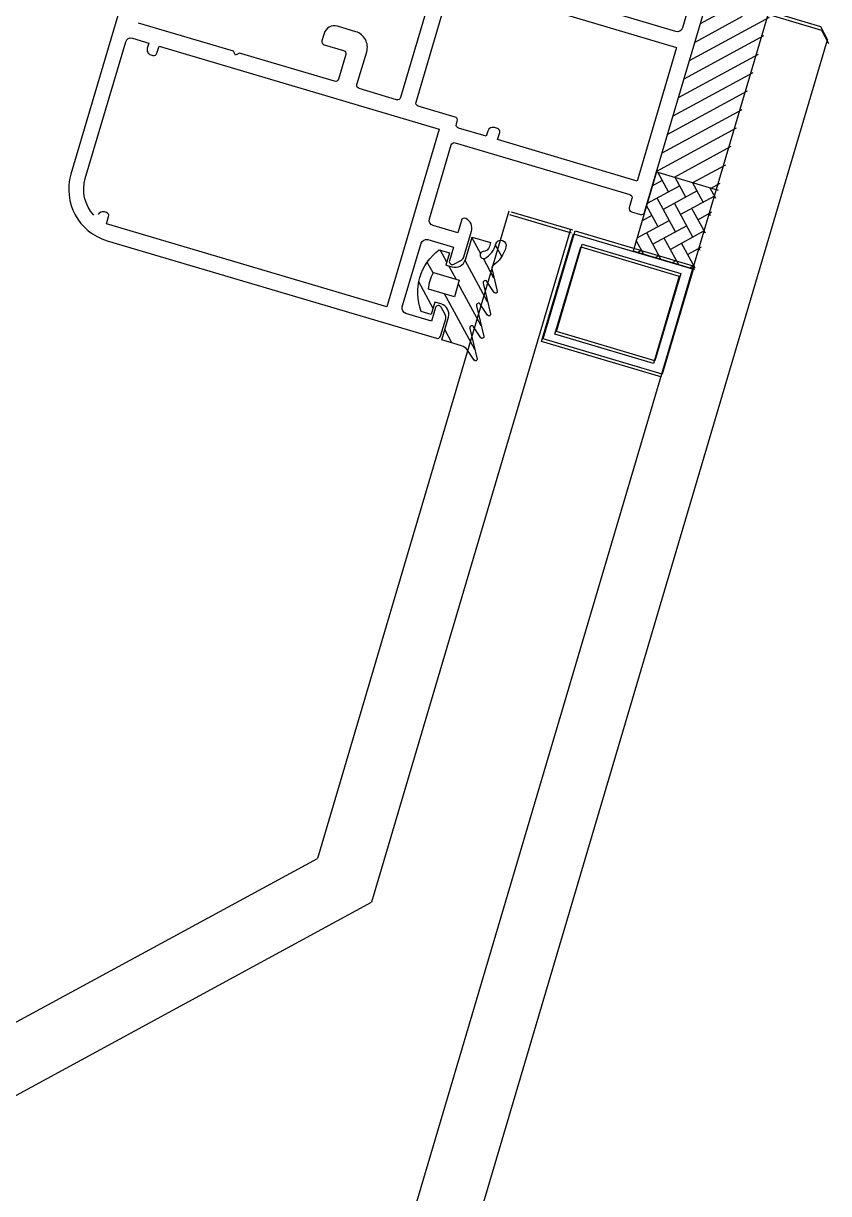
# Model space of a CAD drawing. Header units: millimetres. Extents: x 62878 to 70819, y -67946 to -61850.
# Drawn here: x 67780.92 to 67788.44, y -66271.49 to -66260.56 of the extents above; entities that cross this region are included whole.
import ezdxf

# ---------------------------------------------------------------- set-up
doc = ezdxf.new("R2010")
doc.units = ezdxf.units.MM
doc.layers.add('DOGRAMA', color=171, linetype='Continuous', lineweight=0)
doc.layers.add('DOĞRAMA-yeni', color=40, linetype='Continuous')

# ---------------------------------------------------------------- blocks, each defined once
blk = doc.blocks.new('SPANDREL PAN.92')
at = {"layer": 'DOĞRAMA-yeni', "color": 122, "lineweight": -2}
for p, q in [((36462.86920358452, 28253.93637638953), (36462.38970046639, 28253.79468390666)), ((36488.80837289144, 28166.15534303633), (36462.86920358454, 28253.93637638955)), ((36462.38970046639, 28253.79468390668), (36462.32213833935, 28253.67044478655)), ((36488.20463065312, 28166.0812126805), (36462.32213833935, 28253.67044478655)), ((36464.69942524179, 28251.89119396616), (36465.27482898355, 28252.0612249456)), ((36465.29820952483, 28252.06813386198), (36467.08353480897, 28246.02639457348)), ((36464.72280578305, 28251.89810288252), (36466.57856020489, 28245.61802356038)), ((36479.50744682897, 28239.27018186816), (36467.08353480897, 28246.02639457348)), ((36479.00247222491, 28238.86181085505), (36466.57856020489, 28245.61802356038))]:
    blk.add_line(p, q, dxfattribs=at)
for points in [[(36463.567797883, 28251.5567997066), (36463.86535209702, 28250.54984315853), (36464.97779933109, 28250.87856971877), (36464.68024511706, 28251.88552626685)], [(36463.69203700321, 28251.48923757953), (36463.93291422407, 28250.67408227871), (36464.8535602109, 28250.94613184582), (36464.61268299002, 28251.76128714664)]]:
    blk.add_lwpolyline(points, close=True, dxfattribs=at)

msp = doc.modelspace()

# ---------------------------------------------------------------- hatches: boundary and pattern name
at = {"layer": 'DOGRAMA', "lineweight": -2}
h = msp.add_hatch(dxfattribs=at)
h.set_pattern_fill('ANSI31', color=256, scale=0.03999999999999999, angle=73.50578493834035, style=0)
h.set_pattern_definition([(208.5057849383403, (67811.60744168614, -66130.707415459), (-0.06061043106111653, 0.1116036542707525), [])])
h.paths.add_polyline_path([(67786.9425698459, -66261.69152123028, 0.4142135623420975), (67786.92400927446, -66261.6573451394), (67787.29381316609, -66260.40844509068, 0.1532309010706403), (67787.89751406314, -66260.48291137103), (67787.49151055829, -66261.85406459148)])
h.paths.add_polyline_path([(67786.83769174613, -66261.9488563101), (67786.90839375506, -66261.71008180176, 0.4142135623575963), (67786.9425698459, -66261.69152123028), (67787.49151055829, -66261.85406459148), (67787.41300078965, -66262.11920743102)])
h = msp.add_hatch(dxfattribs=at)
h.set_pattern_fill('AR-HBONE', color=256, scale=0.03, angle=73.50578493834035, style=0)
h.set_pattern_definition([(118.5057849383402, (67751.10157021877, -66256.47770020338), (-0.1627219703923171, 0.04818257311146708), [0.3599999999999998, -0.1199999999999999]), (208.5057849383403, (67751.04430052012, -66256.37224793165), (-0.1627219703923171, 0.04818257311146708), [0.36, -0.12])])
h.paths.add_polyline_path([(67786.68906668687, -66262.45079219532), (67786.61808705312, -66262.69050429681), (67787.19339609667, -66262.86085541769), (67787.41300078965, -66262.11920743102), (67786.83769174613, -66261.9488563101)])
h = msp.add_hatch(dxfattribs=at)
h.set_pattern_fill('ANSI31', color=256, scale=0.05, angle=73.50578493834035, style=0)
h.set_pattern_definition([(118.5057849383402, (67743.4007180496, -66361.05485743697), (-0.1395045678384407, -0.07576303882639554), [])])
edge = h.paths.add_edge_path(flags=16)
edge.add_arc((67785.10609536125, -66263.07713218484), 0.3999999999677519, 151.9688259058036, 175.0427439712759, ccw=False)
edge.add_line((67784.75301855043, -66262.88915142616), (67784.9945700672, -66262.9606757175))
edge.add_line((67784.9945700672, -66262.9606757175), (67784.94914310164, -66263.11409146244))
edge.add_line((67784.94914310164, -66263.11409146244), (67784.70759158485, -66263.0425671711))
edge = h.paths.add_edge_path()
edge.add_arc((67785.10609536129, -66263.07713218483), 0.4999999999916941, 126.63588729579021, 200.3756825875729, ccw=False)
edge.add_line((67784.80773155935, -66262.67591024913), (67784.90361639994, -66262.70430210263))
edge.add_line((67784.90361639994, -66262.70430210263), (67784.86954617576, -66262.81936391132))
edge.add_line((67784.86954617576, -66262.81936391132), (67784.92707708017, -66262.83639902342))
edge.add_arc((67784.95546893365, -66262.74051418286), 0.09999999996466441, 253.5057849328855, 343.5057849408801)
edge.add_line((67785.05135377421, -66262.76890603633), (67785.11381585189, -66262.557959387))
edge.add_line((67785.11381585189, -66262.557959387), (67785.28640856495, -66262.60906472329))
edge.add_line((67785.28640856495, -66262.60906472329), (67785.27519963309, -66262.64691947772))
edge.add_arc((67785.2128744867, -66262.62846477296), 0.0650000000088159, 275.0964494402273, 343.50578495121465, ccw=False)
edge.add_arc((67785.2215524902, -66262.72576799558), 0.0326894307303511, 95.09644946114241, 288.9360640781679)
edge.add_arc((67785.13987681677, -66262.58008731912), 0.1992591642468784, 297.5895634137341, 347.8554705725983)
edge.add_arc((67785.3822536201, -66262.63747396626), 0.05002797728577877, -15.522056414583403, 161.9911798859529, ccw=False)
edge.add_arc((67785.11895274773, -66262.56416044124), 0.3233450412425018, 305.12012204275186, 344.4464321958124, ccw=False)
edge.add_arc((67785.31647659116, -66262.84499873748), 0.02000000001678676, 125.1201220827336, 193.5057849645326)
edge.add_line((67785.29702966425, -66262.84966960827), (67785.34841819468, -66263.06362307467))
edge.add_arc((67785.33383299949, -66263.06712622776), 0.01500000001553678, -146.49421509071118, 13.505784917506617, ccw=False)
edge.add_line((67785.3213255481, -66263.07540654542), (67785.25335870235, -66262.97274236589))
edge.add_arc((67785.23668210053, -66262.98378278942), 0.02000000000258, 33.50578491663744, 193.5057849337332)
edge.add_line((67785.21723517362, -66262.9884536602), (67785.28595611696, -66263.27456972399))
edge.add_arc((67785.27137092181, -66263.27807287707), 0.01499999997308828, -146.49421509135578, 13.505784956450611, ccw=False)
edge.add_line((67785.25886347046, -66263.28635319471), (67785.1908966247, -66263.18368901519))
edge.add_arc((67785.17422002286, -66263.19472943872), 0.02000000001471382, 33.50578489362469, 193.5057849645326)
edge.add_line((67785.15477309594, -66263.19940030952), (67785.22349403935, -66263.48551637329))
edge.add_arc((67785.20890884417, -66263.48901952636), 0.01499999999798878, -146.49421502934388, 13.505784876440828, ccw=False)
edge.add_line((67785.19640139281, -66263.49729984402), (67785.12843454702, -66263.39463566449))
edge.add_arc((67785.11175794518, -66263.40567608803), 0.02000000002274678, 33.50578492838554, 193.5057849645326)
edge.add_line((67785.09231101826, -66263.41034695883), (67785.1610319617, -66263.69646302258))
edge.add_arc((67785.1464467665, -66263.69996617567), 0.01500000001553678, -146.49421513705897, 13.505784917506617, ccw=False)
edge.add_line((67785.13393931511, -66263.70824649332), (67785.07052437813, -66263.6124579893))
edge.add_arc((67784.98714136903, -66263.66766010702), 0.100000000040931, 33.50578495600084, 73.50578495508331)
edge.add_line((67785.0155332225, -66263.57177526638), (67784.82989731699, -66263.51680779296))
edge.add_line((67784.82989731699, -66263.51680779296), (67784.89235939468, -66263.30586114364))
edge.add_arc((67784.79647455407, -66263.27746929014), 0.1000000000246083, 343.5057849343598, 433.5057849263653)
edge.add_line((67784.82486640758, -66263.18158444953), (67784.76733550322, -66263.16454933747))
edge.add_line((67784.76733550322, -66263.16454933747), (67784.73326527904, -66263.27961114618))
edge.add_line((67784.73326527904, -66263.27961114618), (67784.63738043848, -66263.2512192927))

# ---------------------------------------------------------------- linework, layer by layer
for p, q in [((67787.89751406314, -66260.48291137103), (67788.3769382661, -66260.62487063844)), ((67788.3769382661, -66260.6248706384), (67788.44443125323, -66260.74914733248)), ((67786.83769174604, -66261.94885631012), (67786.61808705312, -66262.69050429681)), ((67786.83769174604, -66261.94885631012), (67787.41300078965, -66262.11920743102)), ((67786.83769174604, -66261.94885631012), (67787.41300078965, -66262.11920743102)), ((67786.04277800958, -66262.52015317591), (67785.467468966, -66262.34980205497)), ((67787.19339609667, -66262.86085541769), (67786.61808705312, -66262.69050429681))]:
    msp.add_line(p, q, dxfattribs=at)
at = {"layer": 'DOGRAMA', "lineweight": -2, "ltscale": 0.5}
for points in [[(67784.96306434224, -66259.50971825769), (67784.44633260884, -66261.25482235651, -0.4142135623730951), (67784.4090496006, -66261.27507025265), (67784.05906993244, -66261.1714399874, -0.4142135623730951), (67784.0388220363, -66261.1341569792), (67784.12967596747, -66260.8273254893, 0.4142135623730951), (67784.02843648681, -66260.6409104482), (67783.85584377372, -66260.58980511191, 0.4142135623730951), (67783.73156707964, -66260.65729809903), (67783.72588870894, -66260.67647506713), (67783.71169278224, -66260.72441748744, 0.4142135623730951), (67783.73194067835, -66260.76170049567), (67783.91412187548, -66260.8156450173, -0.4142135623730951), (67783.9343697716, -66260.8529280255), (67783.86622932323, -66261.08305164294, -0.4142135623730951), (67783.82894631501, -66261.10329953906), (67782.94201153948, -66260.84067489435), (67782.90472853131, -66260.86092279047), (67782.88448063514, -66260.82363978225), (67781.99754585966, -66260.56101513749, -0.4142135623730951)], [(67782.01392083758, -66259.78367553338), (67781.36658657811, -66261.96984989893, 0.4142135623730951), (67781.70405151366, -66262.59123336936), (67784.78195489675, -66263.50261186619, 0.4142135623730951), (67784.81923790494, -66263.48236397006), (67784.86730247375, -66263.32004052344, 0.1991096956269791), (67784.86329186478, -66263.28198582576), (67784.824773617, -66263.21106111644, 0.6680969080520953), (67784.7728020453, -66263.2165304977), (67784.73540713506, -66263.34282042123), (67784.49569503355, -66263.27184078754, -0.4142135623730951), (67784.46194854003, -66263.2097024405), (67784.63797803168, -66262.6152164288, -0.4142135623730951), (67784.70011637872, -66262.58146993526), (67784.93982848016, -66262.65244956897), (67784.90243073076, -66262.778749081, 0.6680969080520438), (67784.94304556111, -66262.81163363597), (67785.0139702704, -66262.77311538823, 0.1989616347782854), (67785.03805675896, -66262.74336991513), (67785.10903923187, -66262.50364822516, 0.3728392455561729), (67785.05495229078, -66262.38441291676, 0.4568501953068724), (67785.01364729922, -66262.40314898342), (67784.97957707505, -66262.51821079211), (67784.74945345763, -66262.45007034375, -0.4142135623730951), (67784.71570696402, -66262.38793199672), (67784.92012830914, -66261.69756114445, -0.4142135623730951), (67784.95741131739, -66261.67731324835), (67786.58745360747, -66262.15997475757, -0.4142135623730951), (67786.60770150361, -66262.19725776579), (67786.58214883547, -66262.28355412233, 0.4142135623730951), (67786.60239673161, -66262.32083713055), (67786.68869308813, -66262.3463897987, 0.4142135623730951), (67786.72597609632, -66262.32614190255), (67787.31368746352, -66260.34132570225, 0.4142135623730951)], [(67787.13578997843, -66260.41379973076), (67787.07900627147, -66260.60556941196, -0.4142135623730951), (67787.01686792442, -66260.6393159055), (67786.37443949244, -66260.44909048713, -0.4142135623730951)], [(67781.57958204759, -66262.35391602282, -0.2621398995659221), (67781.50082535495, -66262.0095984938), (67781.87843700632, -66260.73433011393, -0.4142135623730951), (67781.94057535336, -66260.70058362036), (67782.09399109831, -66260.74601058594), (67782.07979517154, -66260.79395300624, 0.4142135623730951), (67782.11354166514, -66260.8560913533), (67782.13271863322, -66260.86176972398, 0.4142135623730951), (67782.17000164147, -66260.84152182784), (67782.1898759389, -66260.77440243943), (67784.80753208708, -66261.54950003956), (67784.3163530218, -66263.20830778185), (67781.69869687359, -66262.4332101817), (67781.71857117105, -66262.36609079328, 0.4142135623730951), (67781.69832327492, -66262.32880778506), (67781.67914630676, -66262.32312941436, 0.3618128521052944), (67781.62037279509, -66262.34842588754)]]:
    msp.add_lwpolyline(points, format="xyb", dxfattribs=at)
at = {"layer": 'DOGRAMA', "linetype": 'ByBlock', "lineweight": -2}
msp.add_lwpolyline([(67785.72102791775, -66260.40162140166), (67787.02506174985, -66260.78775060906), (67786.65596765454, -66262.03425353678), (67785.35193382241, -66261.64812432938), (67785.3718081199, -66261.58100494098, 0.4142135623730951), (67785.35156022376, -66261.54372193276), (67785.32279477158, -66261.53520437669, 0.4142135623730951), (67785.26065642454, -66261.56895087025), (67785.24646049779, -66261.61689329054), (67784.98757142821, -66261.54023528616, -0.4142135623730951), (67784.96732353207, -66261.50295227792), (67784.97584108807, -66261.47418682574, 0.4142135623730951), (67784.95559319196, -66261.4369038175), (67784.61040776587, -66261.33469314498, -0.4142135623730951), (67784.59015986972, -66261.29741013674), (67784.95073640897, -66260.0796726612, -0.4142135623730951)], format="xyb", dxfattribs=at)
at = {"layer": 'DOGRAMA', "lineweight": -2}
for points in [[(67787.17421912859, -66262.85517704702), (67786.876104667, -66263.86196787325), (67785.76384051607, -66263.5326223728), (67786.06195497769, -66262.52583154659)], [(67787.0499424345, -66262.92267003411), (67786.80861167988, -66263.73769117917), (67785.88811721018, -66263.4651293857), (67786.1294479648, -66262.65010824066)]]:
    msp.add_lwpolyline(points, close=True, dxfattribs=at)
for points in [[(67784.63738043848, -66263.2512192927, -0.3333333333332296), (67784.80773155935, -66262.67591024913), (67784.90361639994, -66262.70430210263), (67784.86954617576, -66262.81936391132), (67784.92707708017, -66262.83639902342, 0.4142135623730951), (67785.05135377421, -66262.76890603633), (67785.11381585189, -66262.557959387), (67785.28640856495, -66262.60906472329), (67785.27519963309, -66262.64691947772, -0.3076847592325949), (67785.21864860394, -66262.69320780016, 1.128701775595035), (67785.2321606307, -66262.75668831635, 0.2229122392588673), (67785.33467656671, -66262.62200714689, -0.9785310008372164), (67785.43045695231, -66262.65086191887, -0.1732976222504512), (67785.3049707402, -66262.82863978292, 0.3075716929246892), (67785.29702966425, -66262.84966960827), (67785.34841819468, -66263.06362307467, -0.8390996311771624), (67785.3213255481, -66263.07540654542), (67785.25335870235, -66262.97274236589, 0.8390996311772869), (67785.21723517362, -66262.9884536602), (67785.28595611696, -66263.27456972399, -0.8390996311771624), (67785.25886347046, -66263.28635319471), (67785.1908966247, -66263.18368901519, 0.839099631177325), (67785.15477309594, -66263.19940030952), (67785.22349403935, -66263.48551637329, -0.8390996311769768), (67785.19640139281, -66263.49729984402), (67785.12843454702, -66263.39463566449, 0.8390996311770358), (67785.09231101826, -66263.41034695883), (67785.1610319617, -66263.69646302258, -0.8390996311781366), (67785.13393931511, -66263.70824649332), (67785.07052437813, -66263.6124579893, 0.1763269807084491), (67785.0155332225, -66263.57177526638), (67784.82989731699, -66263.51680779296), (67784.89235939468, -66263.30586114364, 0.4142135623728453), (67784.82486640758, -66263.18158444953), (67784.76733550322, -66263.16454933747), (67784.73326527904, -66263.27961114618)], [(67784.70759158485, -66263.0425671711, -0.1010205144335734), (67784.75301855043, -66262.88915142616), (67784.9945700672, -66262.9606757175), (67784.94914310164, -66263.11409146244)], [(67784.70759158485, -66263.0425671711, -0.1010205144335734), (67784.75301855043, -66262.88915142616), (67784.9945700672, -66262.9606757175), (67784.94914310164, -66263.11409146244)]]:
    msp.add_lwpolyline(points, format="xyb", close=True, dxfattribs=at)

# ---------------------------------------------------------------- block references
at = {"layer": 'DOĞRAMA-yeni', "xscale": -1, "rotation": 359.9643240394448}
msp.add_blockref('SPANDREL PAN.92', (104233.1576293525, -94537.0851292083), dxfattribs=at)

doc.saveas('drawing.dxf')
